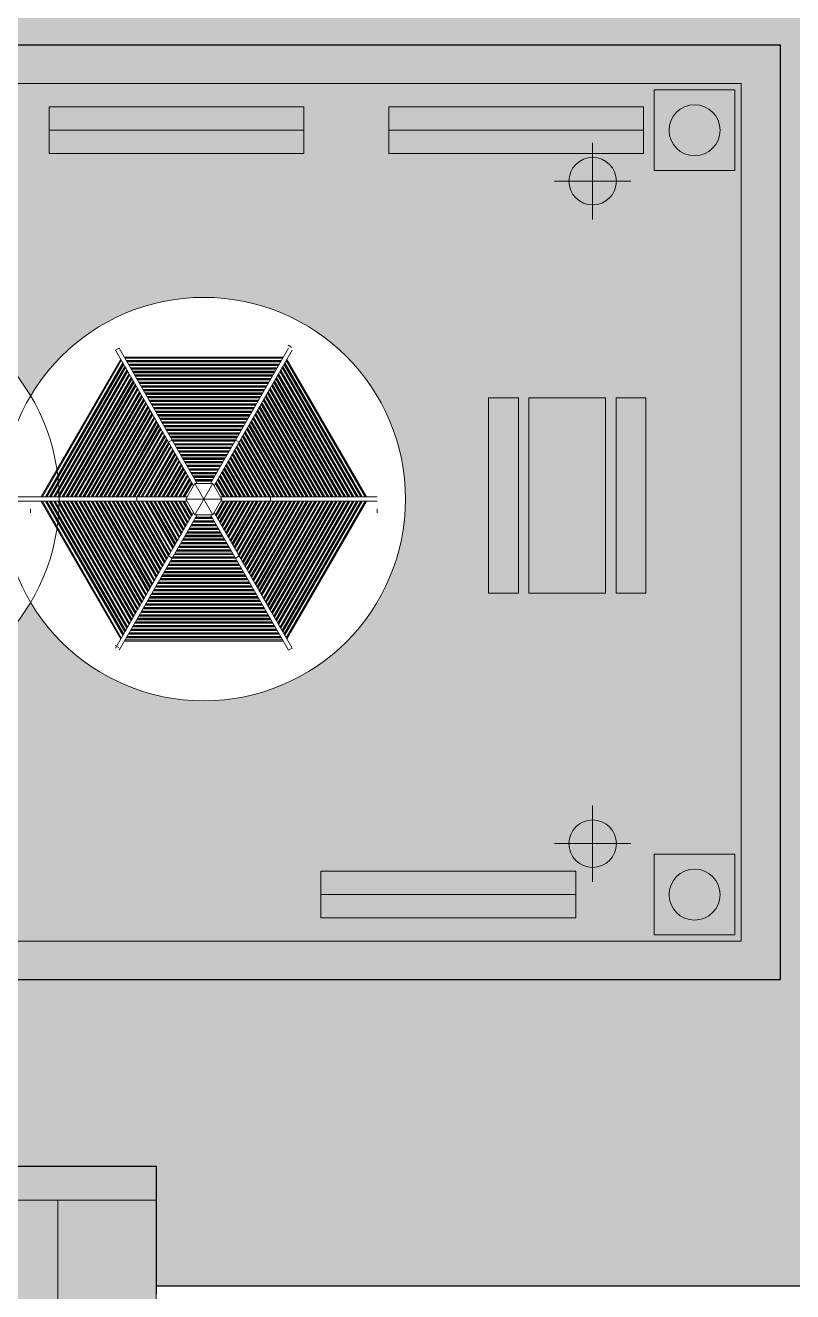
# Model space of a CAD drawing. Header units: millimetres. Extents: x 23 to 299, y 5 to 130.
# Drawn here: x 189.22 to 198.26, y 43.33 to 58.23 of the extents above; entities that cross this region are included whole.
import ezdxf

# ---------------------------------------------------------------- set-up
doc = ezdxf.new("R2010")
doc.units = ezdxf.units.MM
doc.layers.get('0').update_dxf_attribs({"lineweight": 25})
for name, color, linetype, lineweight in [('001_Dark_1 50', 7, 'Continuous', 0), ('ARREDO_ESTERNO', 8, 'Continuous', 13), ('PAESAGGIO', 3, 'Continuous', 13), ('PERCORSO_PEDONALE', 8, 'Continuous', 13)]:
    doc.layers.add(name, color=color, linetype=linetype, lineweight=lineweight)
doc.layers.add('002_Medium_1 50', color=253, linetype='Continuous')

msp = doc.modelspace()

# ---------------------------------------------------------------- hatches: boundary and pattern name
h = msp.add_hatch(color=92)
h.dxf.hatch_style = 1
h.paths.add_polyline_path([(198.11159, 47.00091), (188.1497, 47.00091), (188.1497, 44.8032), (190.76092, 44.8032), (190.76092, 43.39484), (215.26092, 43.39484), (215.36092, 43.39484), (215.36092, 39.49484), (215.26092, 39.49484), (203.09925, 39.49484), (190.76092, 39.49484), (190.76092, 27.64389), (194.48776, 27.64389), (194.48776, 35.2028), (207.48776, 35.2028), (207.48776, 26.2028), (207.48776, 25.2028), (194.48776, 25.2028), (194.48776, 22.5332), (216.5297, 22.5332), (216.5297, 61.2132), (162.8497, 61.2132), (162.8497, 44.8032), (185.8497, 44.8032), (185.8497, 47.00091), (177.11159, 47.00091), (177.11159, 58.00091), (198.11159, 58.00091)])
h = msp.add_hatch()
h.set_pattern_fill('HONEY', color=8, scale=0.00088)
h.set_pattern_definition([(0, (-89.259782, -10.5855593), (0.004191, 0.002419674968), [0.002794, -0.005588]), (120, (-89.259782, -10.5855593), (-0.00419099999, 0.002419674983), [0.002794, -0.005588]), (60, (-89.259782, -10.5855593), (9e-12, 0.004839349951), [-0.005588, 0.002794])])
h.paths.add_polyline_path([(177.11159, 47.00091), (198.11159, 47.00091), (198.11159, 58.00091), (177.11159, 58.00091)])
h.paths.add_polyline_path([(180.78595, 52.65658, -0.76172853), (185.20078, 53.87302, -0.56796638), (189.28042, 53.87302, -0.76172853), (193.69524, 52.65658, -0.76172853), (189.28042, 51.44013, -0.56796638), (185.20078, 51.44013, -0.76172853)], flags=16)
h.paths.add_polyline_path([(181.24613, 52.68158), (181.21726, 52.68158), (181.2317, 52.65658)], flags=0)
h.paths.add_polyline_path([(182.74579, 51.98749), (182.74625, 51.98829), (182.37485, 52.63158), (182.34598, 52.63158), (182.37485, 52.68158), (182.37393, 52.68158), (182.37481, 52.6815), (182.74625, 53.32486), (182.73182, 53.34986), (182.7877, 53.34986), (182.78909, 53.35066), (182.78955, 53.34986), (183.53235, 53.34986), (183.54679, 53.37486), (183.57473, 53.32646), (183.57612, 53.32566), (183.57566, 53.32486), (183.94706, 52.68158), (183.97592, 52.68158), (183.94798, 52.63318), (183.94798, 52.63158), (183.94706, 52.63158), (183.57566, 51.98829), (183.59009, 51.96329), (183.5342, 51.96329), (183.53282, 51.96249), (183.53235, 51.96329), (182.78955, 51.96329), (182.77512, 51.93829), (182.74718, 51.98669)], flags=0)
h.paths.add_polyline_path([(183.05513, 52.47329), (183.16095, 52.65658), (183.05513, 52.83986), (183.26677, 52.83986), (183.37259, 52.65658), (183.26677, 52.47329)], flags=0)
h.paths.add_polyline_path([(186.45357, 52.67997), (186.45357, 52.68158), (186.4545, 52.68158), (186.8259, 53.32486), (186.81146, 53.34986), (186.86735, 53.34986), (186.86873, 53.35066), (186.8692, 53.34986), (187.612, 53.34986), (187.62643, 53.37486), (187.65437, 53.32646), (187.65576, 53.32566), (187.6553, 53.32486), (188.0267, 52.68158), (188.05557, 52.68158), (188.02763, 52.63318), (188.02763, 52.63158), (188.0267, 52.63158), (187.6553, 51.98829), (187.66973, 51.96329), (187.61385, 51.96329), (187.61246, 51.96249), (187.612, 51.96329), (186.8692, 51.96329), (186.85476, 51.93829), (186.82682, 51.98669), (186.82543, 51.98749), (186.8259, 51.98829), (186.4545, 52.63158), (186.42563, 52.63158)], flags=0)
h.paths.add_polyline_path([(187.02896, 52.65658), (187.13478, 52.83986), (187.34642, 52.83986), (187.45224, 52.65658), (187.34642, 52.47329), (187.13478, 52.47329)], flags=0)
h.paths.add_polyline_path([(191.73495, 53.32486), (191.73541, 53.32566), (191.73402, 53.32646)], flags=0)
h.paths.add_polyline_path([(191.1086, 52.65658), (191.21442, 52.83986), (191.32024, 52.65658)], flags=0)
h = msp.add_hatch(color=9)
h.dxf.hatch_style = 1
h.paths.add_polyline_path([(165.2297, 26.8132), (165.2297, 33.8032), (163.90682, 33.8032), (163.90682, 32.3032, -0.41421356), (162.40682, 33.8032), (160.8497, 33.8032), (160.8497, 22.5332), (162.14833, 22.5332), (163.14833, 22.5332), (188.287, 22.5332), (190.76092, 22.5332), (194.48776, 22.5332), (194.48776, 27.64389), (190.76092, 27.64389), (190.76092, 39.49484), (190.76092, 43.29484), (190.76092, 44.8032), (188.1497, 44.8032), (188.1497, 47.00091), (185.8497, 47.00091), (185.8497, 44.8032), (162.8497, 44.8032), (162.8497, 42.7032), (169.5797, 42.7032), (182.9697, 42.7032), (182.9697, 33.9532), (182.9697, 24.9132), (173.9297, 24.9132), (165.2297, 24.9132)])
at = {"layer": 'ARREDO_ESTERNO', "true_color": 0xbc8f64}
h = msp.add_hatch(color=33, dxfattribs=at)
h.dxf.hatch_style = 1
h.paths.add_polyline_path([(196.625, 56.525), (197.575, 56.525), (197.575, 57.475), (196.625, 57.475)])
h = msp.add_hatch(color=33, dxfattribs=at)
h.dxf.hatch_style = 1
h.paths.add_polyline_path([(189.5, 56.725), (192.5, 56.725), (192.5, 57.275), (189.5, 57.275)])
h = msp.add_hatch(color=33, dxfattribs=at)
h.dxf.hatch_style = 1
h.paths.add_polyline_path([(193.5, 56.725), (196.5, 56.725), (196.5, 57.275), (193.5, 57.275)])
at = {"layer": 'ARREDO_ESTERNO', "true_color": 0xd7b996}
h = msp.add_hatch(color=31, dxfattribs=at)
h.dxf.hatch_style = 1
h.paths.add_polyline_path([(195.15, 51.55), (196.05, 51.55), (196.05, 53.85), (195.15, 53.85)])
at = {"layer": 'ARREDO_ESTERNO', "true_color": 0xbc8f64}
h = msp.add_hatch(color=33, dxfattribs=at)
h.dxf.hatch_style = 1
h.paths.add_polyline_path([(196.625, 47.525), (197.575, 47.525), (197.575, 48.475), (196.625, 48.475)])
h = msp.add_hatch(color=33, dxfattribs=at)
h.dxf.hatch_style = 1
h.paths.add_polyline_path([(192.7, 47.725), (195.7, 47.725), (195.7, 48.275), (192.7, 48.275)])
at = {"layer": 'PAESAGGIO', "true_color": 0x4caf50}
h = msp.add_hatch(color=95, dxfattribs=at)
h.dxf.hatch_style = 1
edge = h.paths.add_edge_path()
edge.add_arc((197.1, 57), 0.3, 0, 360)
h = msp.add_hatch(color=95, dxfattribs=at)
h.dxf.hatch_style = 1
edge = h.paths.add_edge_path()
edge.add_arc((197.1, 48), 0.3, 0, 360)
at = {"layer": 'PERCORSO_PEDONALE'}
h = msp.add_hatch(dxfattribs=at)
h.set_pattern_fill('LASTRE_PEDONALI', color=8)
h.set_pattern_definition([(0, (0, 0), (0, 1.2), []), (90, (0, 0), (-2.4, 0), [1.2, -1.2]), (90, (1.2, 1.2), (-2.4, 0), [1.2, -1.2])])
h.paths.add_polyline_path([(165.2297, 26.8132), (165.2297, 33.8032), (163.90682, 33.8032), (163.90682, 32.3032), (163.60452, 32.33368), (163.32296, 32.42108), (163.06816, 32.55938), (162.84616, 32.74254), (162.663, 32.96454), (162.5247, 33.21934), (162.4373, 33.5009), (162.40682, 33.8032), (160.8497, 33.8032), (160.8497, 22.5332), (162.14833, 22.5332), (163.14833, 22.5332), (188.287, 22.5332), (190.76092, 22.5332), (194.48776, 22.5332), (194.48776, 27.64389), (190.76092, 27.64389), (190.76092, 39.49484), (190.76092, 43.29484), (190.76092, 44.8032), (188.1497, 44.8032), (188.1497, 47.00091), (185.8497, 47.00091), (185.8497, 44.8032), (162.8497, 44.8032), (162.8497, 42.7032), (169.5797, 42.7032), (182.9697, 42.7032), (182.9697, 33.9532), (182.9697, 24.9132), (173.9297, 24.9132), (165.2297, 24.9132), (165.2297, 26.8132)])

# ---------------------------------------------------------------- linework, layer by layer
for p, q in [((198.11159, 58.00091), (177.11159, 58.00091)), ((198.11159, 47.00091), (198.11159, 58.00091)), ((177.11159, 47.00091), (198.11159, 47.00091)), ((188.1497, 44.8032), (190.76092, 44.8032)), ((190.76092, 44.8032), (190.76092, 43.29484)), ((190.76092, 43.39484), (215.26092, 43.39484))]:
    msp.add_line(p, q)
at = {"layer": '001_Dark_1 50'}
for p, q in [((190.32198, 54.43561), (190.27868, 54.41061)), ((190.27868, 54.41061), (190.32198, 54.43561)), ((191.69211, 53.35066), (192.3185, 54.43561)), ((192.35781, 54.44293), (192.31451, 54.46793)), ((192.31451, 54.46793), (192.35781, 54.44293)), ((192.256, 54.32736), (190.38448, 54.32736)), ((192.24879, 54.31486), (190.3917, 54.31486)), ((191.73541, 53.32566), (192.36181, 54.41061)), ((193.22063, 52.68158), (192.29209, 54.28986)), ((193.23507, 52.68158), (192.29931, 54.30236))]:
    msp.add_line(p, q, dxfattribs=at)
at = {"layer": '001_Dark_1 50', "ltscale": 0.1}
for p, q in [((190.94838, 53.35066), (190.32198, 54.43561)), ((190.34118, 54.30236), (189.40542, 52.68158)), ((190.3484, 54.28986), (189.41985, 52.68158)), ((190.90508, 53.32566), (190.27868, 54.41061)), ((190.93008, 53.28236), (190.58322, 52.68158)), ((190.9373, 53.26986), (190.59765, 52.68158)), ((190.94838, 53.35066), (190.90508, 53.32566)), ((190.90508, 53.32566), (191.19999, 52.81486)), ((190.94838, 53.35066), (191.24329, 52.83986)), ((191.66711, 53.30736), (190.97338, 53.30736)), ((191.65989, 53.29486), (190.9806, 53.29486)), ((191.69211, 53.35066), (191.3972, 52.83986)), ((191.73541, 53.32566), (191.4405, 52.81486)), ((191.73541, 53.32566), (191.69211, 53.35066)), ((192.04284, 52.68158), (191.70319, 53.26986)), ((192.05727, 52.68158), (191.71041, 53.28236)), ((191.21442, 52.83986), (191.1086, 52.65658)), ((191.42606, 52.83986), (191.21442, 52.83986)), ((191.21442, 52.83986), (191.42606, 52.47329)), ((191.42606, 52.83986), (191.21442, 52.47329)), ((191.53188, 52.65658), (191.42606, 52.83986)), ((188.02763, 52.68158), (189.28042, 52.68158)), ((190.53322, 52.68158), (189.28042, 52.68158)), ((190.53322, 52.68158), (191.12304, 52.68158)), ((190.53322, 52.68158), (190.53322, 52.63158)), ((191.1086, 52.65658), (191.21442, 52.47329)), ((191.1086, 52.65658), (191.53188, 52.65658)), ((191.42606, 52.47329), (191.53188, 52.65658)), ((192.10727, 52.68158), (191.51745, 52.68158)), ((192.10727, 52.68158), (193.36007, 52.68158)), ((192.10727, 52.63158), (192.10727, 52.68158)), ((188.02763, 52.63158), (189.28042, 52.63158)), ((190.53322, 52.63158), (189.28042, 52.63158)), ((189.28042, 52.49408), (189.28042, 52.54408)), ((189.28042, 52.54408), (189.28042, 52.49408)), ((189.40542, 52.63158), (190.34118, 51.01079)), ((189.41985, 52.63158), (190.3484, 51.02329)), ((190.53322, 52.63158), (191.12304, 52.63158)), ((190.58322, 52.63158), (190.93008, 52.03079)), ((190.59765, 52.63158), (190.9373, 52.04329)), ((190.90508, 51.98749), (191.19999, 52.49829)), ((191.73541, 51.98749), (191.4405, 52.49829)), ((192.10727, 52.63158), (191.51745, 52.63158)), ((191.70319, 52.04329), (192.04284, 52.63158)), ((191.71041, 52.03079), (192.05727, 52.63158)), ((192.10727, 52.63158), (193.36007, 52.63158)), ((192.29209, 51.02329), (193.22063, 52.63158)), ((192.29931, 51.01079), (193.23507, 52.63158)), ((193.36007, 52.49408), (193.36007, 52.54408)), ((193.36007, 52.54408), (193.36007, 52.49408)), ((190.94838, 51.96249), (191.24329, 52.47329)), ((191.21442, 52.47329), (191.42606, 52.47329)), ((191.69211, 51.96249), (191.3972, 52.47329)), ((190.90508, 51.98749), (190.27868, 50.90254)), ((190.94838, 51.96249), (190.32198, 50.87754)), ((190.90508, 51.98749), (190.94838, 51.96249)), ((190.97338, 52.00579), (191.66711, 52.00579)), ((190.9806, 52.01829), (191.65989, 52.01829)), ((191.69211, 51.96249), (191.73541, 51.98749)), ((191.69211, 51.96249), (192.3185, 50.87754)), ((191.73541, 51.98749), (192.36181, 50.90254)), ((190.3917, 50.99829), (192.24879, 50.99829)), ((190.31799, 50.90985), (190.27469, 50.93485)), ((190.27469, 50.93485), (190.31799, 50.90985)), ((190.38448, 50.98579), (192.256, 50.98579)), ((192.3185, 50.87754), (192.36181, 50.90254)), ((192.36181, 50.90254), (192.3185, 50.87754))]:
    msp.add_line(p, q, dxfattribs=at)
at = {"layer": '001_Dark_1 50'}
for centre in [(187.2406, 52.65658), (191.32024, 52.65658)]:
    msp.add_circle(centre, 2.375, dxfattribs=at)
at = {"layer": '002_Medium_1 50', "ltscale": 0.1}
for p, q in [((192.23147, 54.28486), (190.40902, 54.28486)), ((192.22425, 54.27236), (190.41624, 54.27236)), ((190.36572, 54.25986), (189.4545, 52.68158)), ((190.37294, 54.24736), (189.46893, 52.68158)), ((190.39026, 54.21736), (189.50357, 52.68158)), ((190.39747, 54.20486), (189.518, 52.68158)), ((190.41479, 54.17486), (189.55264, 52.68158)), ((190.42201, 54.16236), (189.56708, 52.68158)), ((190.43933, 54.13236), (189.60172, 52.68158)), ((192.20693, 54.24236), (190.43356, 54.24236)), ((192.19971, 54.22986), (190.44077, 54.22986)), ((192.18239, 54.19986), (190.45809, 54.19986)), ((192.17517, 54.18736), (190.46531, 54.18736)), ((192.15785, 54.15736), (190.48263, 54.15736)), ((192.15064, 54.14486), (190.48985, 54.14486)), ((193.03877, 52.68158), (192.20116, 54.13236)), ((193.07341, 52.68158), (192.21848, 54.16236)), ((193.08784, 52.68158), (192.22569, 54.17486)), ((193.12248, 52.68158), (192.24301, 54.20486)), ((193.13692, 52.68158), (192.25023, 54.21736)), ((193.17156, 52.68158), (192.26755, 54.24736)), ((193.18599, 52.68158), (192.27477, 54.25986)), ((190.44655, 54.11986), (189.61615, 52.68158)), ((190.46387, 54.08986), (189.65079, 52.68158)), ((190.47109, 54.07736), (189.66523, 52.68158)), ((190.48841, 54.04736), (189.69987, 52.68158)), ((190.49562, 54.03486), (189.7143, 52.68158)), ((190.51294, 54.00486), (189.74894, 52.68158)), ((190.52016, 53.99236), (189.76338, 52.68158)), ((192.13332, 54.11486), (190.50717, 54.11486)), ((192.1261, 54.10236), (190.51439, 54.10236)), ((192.10878, 54.07236), (190.53171, 54.07236)), ((192.10156, 54.05986), (190.53892, 54.05986)), ((192.08424, 54.02986), (190.55624, 54.02986)), ((192.07703, 54.01736), (190.56346, 54.01736)), ((192.0597, 53.98736), (190.58078, 53.98736)), ((192.05249, 53.97486), (190.588, 53.97486)), ((192.87711, 52.68158), (192.12033, 53.99236)), ((192.89154, 52.68158), (192.12754, 54.00486)), ((192.92618, 52.68158), (192.14486, 54.03486)), ((192.94062, 52.68158), (192.15208, 54.04736)), ((192.97526, 52.68158), (192.1694, 54.07736)), ((192.98969, 52.68158), (192.17662, 54.08986)), ((193.02433, 52.68158), (192.19394, 54.11986)), ((190.53748, 53.96236), (189.79802, 52.68158)), ((190.5447, 53.94986), (189.81245, 52.68158)), ((190.56202, 53.91986), (189.84709, 52.68158)), ((190.56923, 53.90736), (189.86153, 52.68158)), ((190.58656, 53.87736), (189.89617, 52.68158)), ((190.59377, 53.86486), (189.9106, 52.68158)), ((190.61109, 53.83486), (189.94524, 52.68158)), ((192.03517, 53.94486), (190.60532, 53.94486)), ((192.02795, 53.93236), (190.61254, 53.93236)), ((192.01063, 53.90236), (190.62986, 53.90236)), ((192.00341, 53.88986), (190.63707, 53.88986)), ((191.98609, 53.85986), (190.65439, 53.85986)), ((191.97888, 53.84736), (190.66161, 53.84736)), ((192.69524, 52.68158), (192.02939, 53.83486)), ((192.72988, 52.68158), (192.04671, 53.86486)), ((192.74432, 52.68158), (192.05393, 53.87736)), ((192.77896, 52.68158), (192.07125, 53.90736)), ((192.79339, 52.68158), (192.07847, 53.91986)), ((192.82803, 52.68158), (192.09579, 53.94986)), ((192.84247, 52.68158), (192.10301, 53.96236)), ((190.61831, 53.82236), (189.95968, 52.68158)), ((190.63563, 53.79236), (189.99432, 52.68158)), ((190.64285, 53.77986), (190.00875, 52.68158)), ((190.66017, 53.74986), (190.04339, 52.68158)), ((190.66738, 53.73736), (190.05783, 52.68158)), ((190.6847, 53.70736), (190.09247, 52.68158)), ((190.69192, 53.69486), (190.1069, 52.68158)), ((191.96156, 53.81736), (190.67893, 53.81736)), ((191.95434, 53.80486), (190.68615, 53.80486)), ((191.93702, 53.77486), (190.70347, 53.77486)), ((191.9298, 53.76236), (190.71069, 53.76236)), ((191.91248, 53.73236), (190.72801, 53.73236)), ((191.90526, 53.71986), (190.73522, 53.71986)), ((191.88794, 53.68986), (190.75254, 53.68986)), ((191.88073, 53.67736), (190.75976, 53.67736)), ((192.53359, 52.68158), (191.94856, 53.69486)), ((192.54802, 52.68158), (191.95578, 53.70736)), ((192.58266, 52.68158), (191.9731, 53.73736)), ((192.59709, 52.68158), (191.98032, 53.74986)), ((192.63173, 52.68158), (191.99764, 53.77986)), ((192.64617, 52.68158), (192.00486, 53.79236)), ((192.68081, 52.68158), (192.02218, 53.82236)), ((190.70924, 53.66486), (190.14154, 52.68158)), ((190.71646, 53.65236), (190.15598, 52.68158)), ((190.73378, 53.62236), (190.19062, 52.68158)), ((190.741, 53.60986), (190.20505, 52.68158)), ((190.75832, 53.57986), (190.23969, 52.68158)), ((190.76553, 53.56736), (190.25413, 52.68158)), ((190.78285, 53.53736), (190.28877, 52.68158)), ((191.86341, 53.64736), (190.77708, 53.64736)), ((191.85619, 53.63486), (190.7843, 53.63486)), ((191.83887, 53.60486), (190.80162, 53.60486)), ((191.83165, 53.59236), (190.80884, 53.59236)), ((191.81433, 53.56236), (190.82616, 53.56236)), ((191.80711, 53.54986), (190.83337, 53.54986)), ((192.35172, 52.68158), (191.85763, 53.53736)), ((192.38636, 52.68158), (191.87495, 53.56736)), ((192.40079, 52.68158), (191.88217, 53.57986)), ((192.43544, 52.68158), (191.89949, 53.60986)), ((192.44987, 52.68158), (191.90671, 53.62236)), ((192.48451, 52.68158), (191.92403, 53.65236)), ((192.49894, 52.68158), (191.93124, 53.66486)), ((190.79007, 53.52486), (190.3032, 52.68158)), ((190.80739, 53.49486), (190.33784, 52.68158)), ((190.81461, 53.48236), (190.35228, 52.68158)), ((190.83193, 53.45236), (190.38692, 52.68158)), ((190.83915, 53.43986), (190.40135, 52.68158)), ((190.85647, 53.40986), (190.43599, 52.68158)), ((190.86368, 53.39736), (190.45042, 52.68158)), ((191.78979, 53.51986), (190.85069, 53.51986)), ((191.78258, 53.50736), (190.85791, 53.50736)), ((191.76526, 53.47736), (190.87523, 53.47736)), ((191.75804, 53.46486), (190.88245, 53.46486)), ((191.74072, 53.43486), (190.89977, 53.43486)), ((191.7335, 53.42236), (190.90698, 53.42236)), ((191.71618, 53.39236), (190.92431, 53.39236)), ((191.70896, 53.37986), (190.93152, 53.37986)), ((192.19006, 52.68158), (191.7768, 53.39736)), ((192.2045, 52.68158), (191.78402, 53.40986)), ((192.23914, 52.68158), (191.80134, 53.43986)), ((192.25357, 52.68158), (191.80856, 53.45236)), ((192.28821, 52.68158), (191.82588, 53.48236)), ((192.30264, 52.68158), (191.83309, 53.49486)), ((192.33729, 52.68158), (191.85042, 53.52486)), ((190.881, 53.36736), (190.48507, 52.68158)), ((190.88822, 53.35486), (190.4995, 52.68158)), ((190.90554, 53.32486), (190.53414, 52.68158)), ((190.91276, 53.31236), (190.54857, 52.68158)), ((190.95462, 53.23986), (190.63229, 52.68158)), ((191.69164, 53.34986), (190.94884, 53.34986)), ((191.68443, 53.33736), (190.95606, 53.33736)), ((191.64257, 53.26486), (190.99792, 53.26486)), ((191.63535, 53.25236), (191.00513, 53.25236)), ((192.0082, 52.68158), (191.68587, 53.23986)), ((192.09191, 52.68158), (191.72773, 53.31236)), ((192.10635, 52.68158), (191.73495, 53.32486)), ((192.14099, 52.68158), (191.75227, 53.35486)), ((192.15542, 52.68158), (191.75948, 53.36736)), ((190.96183, 53.22736), (190.64672, 52.68158)), ((190.97915, 53.19736), (190.68136, 52.68158)), ((190.98637, 53.18486), (190.6958, 52.68158)), ((191.00369, 53.15486), (190.73044, 52.68158)), ((191.01091, 53.14236), (190.74487, 52.68158)), ((191.02823, 53.11236), (190.77951, 52.68158)), ((191.03544, 53.09986), (190.79395, 52.68158)), ((191.61803, 53.22236), (191.02245, 53.22236)), ((191.61081, 53.20986), (191.02967, 53.20986)), ((191.59349, 53.17986), (191.04699, 53.17986)), ((191.58628, 53.16736), (191.05421, 53.16736)), ((191.56896, 53.13736), (191.07153, 53.13736)), ((191.56174, 53.12486), (191.07875, 53.12486)), ((191.54442, 53.09486), (191.09607, 53.09486)), ((191.5372, 53.08236), (191.10328, 53.08236)), ((191.84654, 52.68158), (191.60504, 53.09986)), ((191.86097, 52.68158), (191.61226, 53.11236)), ((191.89561, 52.68158), (191.62958, 53.14236)), ((191.91005, 52.68158), (191.6368, 53.15486)), ((191.94469, 52.68158), (191.65412, 53.18486)), ((191.95912, 52.68158), (191.66133, 53.19736)), ((191.99376, 52.68158), (191.67865, 53.22736)), ((191.05277, 53.06986), (190.82859, 52.68158)), ((191.05998, 53.05736), (190.84302, 52.68158)), ((191.0773, 53.02736), (190.87766, 52.68158)), ((191.08452, 53.01486), (190.8921, 52.68158)), ((191.10184, 52.98486), (190.92674, 52.68158)), ((191.10906, 52.97236), (190.94117, 52.68158)), ((191.12638, 52.94236), (190.97581, 52.68158)), ((191.51988, 53.05236), (191.1206, 53.05236)), ((191.51267, 53.03986), (191.12782, 53.03986)), ((191.49534, 53.00986), (191.14514, 53.00986)), ((191.48813, 52.99736), (191.15236, 52.99736)), ((191.47081, 52.96736), (191.16968, 52.96736)), ((191.46359, 52.95486), (191.1769, 52.95486)), ((191.66467, 52.68158), (191.51411, 52.94236)), ((191.69931, 52.68158), (191.53143, 52.97236)), ((191.71375, 52.68158), (191.53865, 52.98486)), ((191.74839, 52.68158), (191.55597, 53.01486)), ((191.76282, 52.68158), (191.56318, 53.02736)), ((191.79746, 52.68158), (191.5805, 53.05736)), ((191.8119, 52.68158), (191.58772, 53.06986)), ((191.13359, 52.92986), (190.99025, 52.68158)), ((191.15092, 52.89986), (191.02489, 52.68158)), ((191.15813, 52.88736), (191.03932, 52.68158)), ((191.17545, 52.85736), (191.07396, 52.68158)), ((191.18267, 52.84486), (191.0884, 52.68158)), ((191.44627, 52.92486), (191.19422, 52.92486)), ((191.43905, 52.91236), (191.20143, 52.91236)), ((191.42173, 52.88236), (191.21875, 52.88236)), ((191.41452, 52.86986), (191.22597, 52.86986)), ((191.55209, 52.68158), (191.45782, 52.84486)), ((191.56652, 52.68158), (191.46503, 52.85736)), ((191.60116, 52.68158), (191.48235, 52.88736)), ((191.6156, 52.68158), (191.48957, 52.89986)), ((191.65024, 52.68158), (191.50689, 52.92986)), ((189.4545, 52.63158), (190.36572, 51.05329)), ((189.46893, 52.63158), (190.37294, 51.06579)), ((189.50357, 52.63158), (190.39026, 51.09579)), ((189.518, 52.63158), (190.39747, 51.10829)), ((189.55264, 52.63158), (190.41479, 51.13829)), ((189.56708, 52.63158), (190.42201, 51.15079)), ((189.60172, 52.63158), (190.43933, 51.18079)), ((189.61615, 52.63158), (190.44655, 51.19329)), ((189.65079, 52.63158), (190.46387, 51.22329)), ((189.66523, 52.63158), (190.47109, 51.23579)), ((189.69987, 52.63158), (190.48841, 51.26579)), ((189.7143, 52.63158), (190.49562, 51.27829)), ((189.74894, 52.63158), (190.51294, 51.30829)), ((189.76338, 52.63158), (190.52016, 51.32079)), ((189.79802, 52.63158), (190.53748, 51.35079)), ((189.81245, 52.63158), (190.5447, 51.36329)), ((189.84709, 52.63158), (190.56202, 51.39329)), ((189.86153, 52.63158), (190.56923, 51.40579)), ((189.89617, 52.63158), (190.58656, 51.43579)), ((189.9106, 52.63158), (190.59377, 51.44829)), ((189.94524, 52.63158), (190.61109, 51.47829)), ((189.95968, 52.63158), (190.61831, 51.49079)), ((189.99432, 52.63158), (190.63563, 51.52079)), ((190.00875, 52.63158), (190.64285, 51.53329)), ((190.04339, 52.63158), (190.66017, 51.56329)), ((190.05783, 52.63158), (190.66738, 51.57579)), ((190.09247, 52.63158), (190.6847, 51.60579)), ((190.1069, 52.63158), (190.69192, 51.61829)), ((190.14154, 52.63158), (190.70924, 51.64829)), ((190.15598, 52.63158), (190.71646, 51.66079)), ((190.19062, 52.63158), (190.73378, 51.69079)), ((190.20505, 52.63158), (190.741, 51.70329)), ((190.23969, 52.63158), (190.75832, 51.73329)), ((190.25413, 52.63158), (190.76553, 51.74579)), ((190.28877, 52.63158), (190.78285, 51.77579)), ((190.3032, 52.63158), (190.79007, 51.78829)), ((190.33784, 52.63158), (190.80739, 51.81829)), ((190.35228, 52.63158), (190.81461, 51.83079)), ((190.38692, 52.63158), (190.83193, 51.86079)), ((190.40135, 52.63158), (190.83915, 51.87329)), ((190.43599, 52.63158), (190.85647, 51.90329)), ((190.45042, 52.63158), (190.86368, 51.91579)), ((190.48507, 52.63158), (190.881, 51.94579)), ((190.4995, 52.63158), (190.88822, 51.95829)), ((190.53414, 52.63158), (190.90554, 51.98829)), ((190.54857, 52.63158), (190.91276, 52.00079)), ((190.63229, 52.63158), (190.95462, 52.07329)), ((190.64672, 52.63158), (190.96183, 52.08579)), ((190.68136, 52.63158), (190.97915, 52.11579)), ((190.6958, 52.63158), (190.98637, 52.12829)), ((190.73044, 52.63158), (191.00369, 52.15829)), ((190.74487, 52.63158), (191.01091, 52.17079)), ((190.77951, 52.63158), (191.02823, 52.20079)), ((190.79395, 52.63158), (191.03544, 52.21329)), ((190.82859, 52.63158), (191.05277, 52.24329)), ((190.84302, 52.63158), (191.05998, 52.25579)), ((190.87766, 52.63158), (191.0773, 52.28579)), ((190.8921, 52.63158), (191.08452, 52.29829)), ((190.92674, 52.63158), (191.10184, 52.32829)), ((190.94117, 52.63158), (191.10906, 52.34079)), ((190.97581, 52.63158), (191.12638, 52.37079)), ((190.99025, 52.63158), (191.13359, 52.38329)), ((191.02489, 52.63158), (191.15092, 52.41329)), ((191.03932, 52.63158), (191.15813, 52.42579)), ((191.07396, 52.63158), (191.17545, 52.45579)), ((191.0884, 52.63158), (191.18267, 52.46829)), ((191.45782, 52.46829), (191.55209, 52.63158)), ((191.46503, 52.45579), (191.56652, 52.63158)), ((191.48235, 52.42579), (191.60116, 52.63158)), ((191.48957, 52.41329), (191.6156, 52.63158)), ((191.50689, 52.38329), (191.65024, 52.63158)), ((191.51411, 52.37079), (191.66467, 52.63158)), ((191.53143, 52.34079), (191.69931, 52.63158)), ((191.53865, 52.32829), (191.71375, 52.63158)), ((191.55597, 52.29829), (191.74839, 52.63158)), ((191.56318, 52.28579), (191.76282, 52.63158)), ((191.5805, 52.25579), (191.79746, 52.63158)), ((191.58772, 52.24329), (191.8119, 52.63158)), ((191.60504, 52.21329), (191.84654, 52.63158)), ((191.61226, 52.20079), (191.86097, 52.63158)), ((191.62958, 52.17079), (191.89561, 52.63158)), ((191.6368, 52.15829), (191.91005, 52.63158)), ((191.65412, 52.12829), (191.94469, 52.63158)), ((191.66133, 52.11579), (191.95912, 52.63158)), ((191.67865, 52.08579), (191.99376, 52.63158)), ((191.68587, 52.07329), (192.0082, 52.63158)), ((191.72773, 52.00079), (192.09191, 52.63158)), ((191.73495, 51.98829), (192.10635, 52.63158)), ((191.75227, 51.95829), (192.14099, 52.63158)), ((191.75948, 51.94579), (192.15542, 52.63158)), ((191.7768, 51.91579), (192.19006, 52.63158)), ((191.78402, 51.90329), (192.2045, 52.63158)), ((191.80134, 51.87329), (192.23914, 52.63158)), ((191.80856, 51.86079), (192.25357, 52.63158)), ((191.82588, 51.83079), (192.28821, 52.63158)), ((191.83309, 51.81829), (192.30264, 52.63158)), ((191.85042, 51.78829), (192.33729, 52.63158)), ((191.85763, 51.77579), (192.35172, 52.63158)), ((191.87495, 51.74579), (192.38636, 52.63158)), ((191.88217, 51.73329), (192.40079, 52.63158)), ((191.89949, 51.70329), (192.43544, 52.63158)), ((191.90671, 51.69079), (192.44987, 52.63158)), ((191.92403, 51.66079), (192.48451, 52.63158)), ((191.93124, 51.64829), (192.49894, 52.63158)), ((191.94856, 51.61829), (192.53359, 52.63158)), ((191.95578, 51.60579), (192.54802, 52.63158)), ((191.9731, 51.57579), (192.58266, 52.63158)), ((191.98032, 51.56329), (192.59709, 52.63158)), ((191.99764, 51.53329), (192.63173, 52.63158)), ((192.00486, 51.52079), (192.64617, 52.63158)), ((192.02218, 51.49079), (192.68081, 52.63158)), ((192.02939, 51.47829), (192.69524, 52.63158)), ((192.04671, 51.44829), (192.72988, 52.63158)), ((192.05393, 51.43579), (192.74432, 52.63158)), ((192.07125, 51.40579), (192.77896, 52.63158)), ((192.07847, 51.39329), (192.79339, 52.63158)), ((192.09579, 51.36329), (192.82803, 52.63158)), ((192.10301, 51.35079), (192.84247, 52.63158)), ((192.12033, 51.32079), (192.87711, 52.63158)), ((192.12754, 51.30829), (192.89154, 52.63158)), ((192.14486, 51.27829), (192.92618, 52.63158)), ((192.15208, 51.26579), (192.94062, 52.63158)), ((192.1694, 51.23579), (192.97526, 52.63158)), ((192.17662, 51.22329), (192.98969, 52.63158)), ((192.19394, 51.19329), (193.02433, 52.63158)), ((192.20116, 51.18079), (193.03877, 52.63158)), ((192.21848, 51.15079), (193.07341, 52.63158)), ((192.22569, 51.13829), (193.08784, 52.63158)), ((192.24301, 51.10829), (193.12248, 52.63158)), ((192.25023, 51.09579), (193.13692, 52.63158)), ((192.26755, 51.06579), (193.17156, 52.63158)), ((192.27477, 51.05329), (193.18599, 52.63158)), ((191.16968, 52.34579), (191.47081, 52.34579)), ((191.1769, 52.35829), (191.46359, 52.35829)), ((191.19422, 52.38829), (191.44627, 52.38829)), ((191.20143, 52.40079), (191.43905, 52.40079)), ((191.21875, 52.43079), (191.42173, 52.43079)), ((191.22597, 52.44329), (191.41452, 52.44329)), ((191.07875, 52.18829), (191.56174, 52.18829)), ((191.09607, 52.21829), (191.54442, 52.21829)), ((191.10328, 52.23079), (191.5372, 52.23079)), ((191.1206, 52.26079), (191.51988, 52.26079)), ((191.12782, 52.27329), (191.51267, 52.27329)), ((191.14514, 52.30329), (191.49534, 52.30329)), ((191.15236, 52.31579), (191.48813, 52.31579)), ((190.99792, 52.04829), (191.64257, 52.04829)), ((191.00513, 52.06079), (191.63535, 52.06079)), ((191.02245, 52.09079), (191.61803, 52.09079)), ((191.02967, 52.10329), (191.61081, 52.10329)), ((191.04699, 52.13329), (191.59349, 52.13329)), ((191.05421, 52.14579), (191.58628, 52.14579)), ((191.07153, 52.17579), (191.56896, 52.17579)), ((190.90698, 51.89079), (191.7335, 51.89079)), ((190.92431, 51.92079), (191.71618, 51.92079)), ((190.93152, 51.93329), (191.70896, 51.93329)), ((190.94884, 51.96329), (191.69164, 51.96329)), ((190.95606, 51.97579), (191.68443, 51.97579)), ((190.82616, 51.75079), (191.81433, 51.75079)), ((190.83337, 51.76329), (191.80711, 51.76329)), ((190.85069, 51.79329), (191.78979, 51.79329)), ((190.85791, 51.80579), (191.78258, 51.80579)), ((190.87523, 51.83579), (191.76526, 51.83579)), ((190.88245, 51.84829), (191.75804, 51.84829)), ((190.89977, 51.87829), (191.74072, 51.87829)), ((190.73522, 51.59329), (191.90526, 51.59329)), ((190.75254, 51.62329), (191.88794, 51.62329)), ((190.75976, 51.63579), (191.88073, 51.63579)), ((190.77708, 51.66579), (191.86341, 51.66579)), ((190.7843, 51.67829), (191.85619, 51.67829)), ((190.80162, 51.70829), (191.83887, 51.70829)), ((190.80884, 51.72079), (191.83165, 51.72079)), ((190.65439, 51.45329), (191.98609, 51.45329)), ((190.66161, 51.46579), (191.97888, 51.46579)), ((190.67893, 51.49579), (191.96156, 51.49579)), ((190.68615, 51.50829), (191.95434, 51.50829)), ((190.70347, 51.53829), (191.93702, 51.53829)), ((190.71069, 51.55079), (191.9298, 51.55079)), ((190.72801, 51.58079), (191.91248, 51.58079)), ((190.56346, 51.29579), (192.07703, 51.29579)), ((190.58078, 51.32579), (192.0597, 51.32579)), ((190.588, 51.33829), (192.05249, 51.33829)), ((190.60532, 51.36829), (192.03517, 51.36829)), ((190.61254, 51.38079), (192.02795, 51.38079)), ((190.62986, 51.41079), (192.01063, 51.41079)), ((190.63707, 51.42329), (192.00341, 51.42329)), ((190.48263, 51.15579), (192.15785, 51.15579)), ((190.48985, 51.16829), (192.15064, 51.16829)), ((190.50717, 51.19829), (192.13332, 51.19829)), ((190.51439, 51.21079), (192.1261, 51.21079)), ((190.53171, 51.24079), (192.10878, 51.24079)), ((190.53892, 51.25329), (192.10156, 51.25329)), ((190.55624, 51.28329), (192.08424, 51.28329)), ((190.40902, 51.02829), (192.23147, 51.02829)), ((190.41624, 51.04079), (192.22425, 51.04079)), ((190.43356, 51.07079), (192.20693, 51.07079)), ((190.44077, 51.08329), (192.19971, 51.08329)), ((190.45809, 51.11329), (192.18239, 51.11329)), ((190.46531, 51.12579), (192.17517, 51.12579))]:
    msp.add_line(p, q, dxfattribs=at)
at = {"layer": 'ARREDO_ESTERNO', "color": 30}
for p, q in [((189.5, 57), (192.5, 57)), ((193.5, 57), (196.5, 57)), ((195.9, 55.95), (195.9, 56.85)), ((195.45, 56.4), (196.35, 56.4)), ((195.9, 48.15), (195.9, 49.05)), ((195.45, 48.6), (196.35, 48.6)), ((192.7, 48), (195.7, 48))]:
    msp.add_line(p, q, dxfattribs=at)
at = {"layer": 'ARREDO_ESTERNO', "color": 7}
msp.add_lwpolyline([(177.55, 47.45), (197.65, 47.45), (197.65, 57.55), (177.55, 57.55)], close=True, dxfattribs=at)
at = {"layer": 'ARREDO_ESTERNO', "color": 30}
for points in [[(196.625, 56.525), (197.575, 56.525), (197.575, 57.475), (196.625, 57.475)], [(189.5, 56.725), (192.5, 56.725), (192.5, 57.275), (189.5, 57.275)], [(193.5, 56.725), (196.5, 56.725), (196.5, 57.275), (193.5, 57.275)], [(194.675, 51.55), (195.025, 51.55), (195.025, 53.85), (194.675, 53.85)], [(195.15, 51.55), (196.05, 51.55), (196.05, 53.85), (195.15, 53.85)], [(196.175, 51.55), (196.525, 51.55), (196.525, 53.85), (196.175, 53.85)], [(196.625, 47.525), (197.575, 47.525), (197.575, 48.475), (196.625, 48.475)], [(192.7, 47.725), (195.7, 47.725), (195.7, 48.275), (192.7, 48.275)]]:
    msp.add_lwpolyline(points, close=True, dxfattribs=at)
for centre in [(195.9, 56.4), (195.9, 48.6)]:
    msp.add_circle(centre, 0.28, dxfattribs=at)
at = {"layer": 'PAESAGGIO', "color": 3}
for centre in [(197.1, 57), (197.1, 48)]:
    msp.add_circle(centre, 0.3, dxfattribs=at)
at = {"layer": 'PERCORSO_PEDONALE', "color": 8, "lineweight": 18}
msp.add_lwpolyline([(163.14833, 22.5332), (188.287, 22.5332), (190.76092, 22.5332), (194.48776, 22.5332), (194.48776, 27.64389), (190.76092, 27.64389), (190.76092, 39.49484), (190.76092, 43.29484), (190.76092, 44.8032), (188.1497, 44.8032), (188.1497, 47.00091), (185.8497, 47.00091), (185.8497, 44.8032), (162.8497, 44.8032)], dxfattribs=at)

doc.saveas('drawing.dxf')
